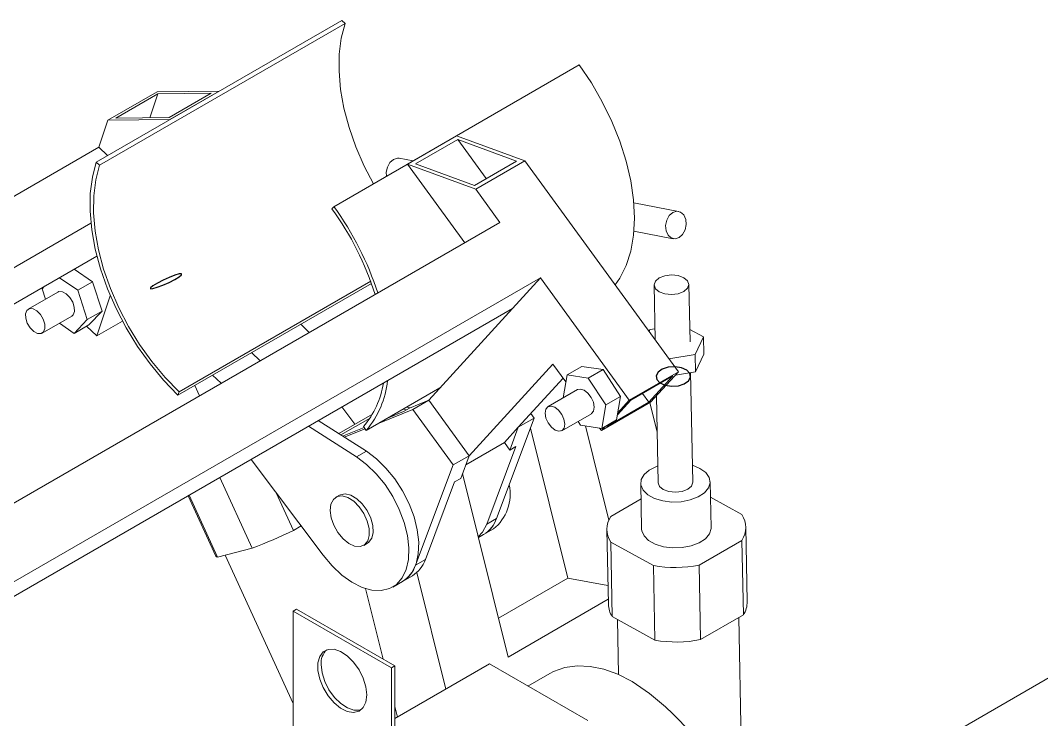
# Model space of a CAD drawing. Header units: millimetres. Extents: x 127 to 2222, y 23 to 864.
# Drawn here: x 774.1 to 847.7, y 313.4 to 363.7 of the extents above; entities that cross this region are included whole.
import ezdxf

# ---------------------------------------------------------------- set-up
doc = ezdxf.new("R2010")
doc.units = ezdxf.units.MM

msp = doc.modelspace()

# ---------------------------------------------------------------- linework, layer by layer
at = {"color": 7, "linetype": 'Continuous', "lineweight": 15}
for p, q in [((797.259, 363.731), (779.581, 353.526)), ((797.494, 363.506), (779.816, 353.301)), ((797.259, 363.731), (797.494, 363.506)), ((814.364, 360.52), (796.686, 350.315)), ((780.425, 356.549), (783.961, 358.59)), ((784.026, 358.45), (780.985, 356.695)), ((784.026, 358.45), (783.439, 356.716)), ((788.42, 358.628), (783.961, 358.59)), ((787.86, 358.483), (784.026, 358.45)), ((784.82, 356.728), (787.86, 358.483)), ((788.42, 358.628), (784.884, 356.587)), ((780.985, 356.695), (784.82, 356.728)), ((780.425, 356.549), (779.766, 354.601)), ((784.884, 356.587), (780.425, 356.549)), ((805.525, 355.418), (801.989, 353.377)), ((805.525, 355.418), (810.443, 353.619)), ((733.684, 327.999), (779.766, 354.601)), ((779.766, 354.601), (780.398, 353.998)), ((802.581, 353.393), (805.622, 355.149)), ((805.622, 355.149), (809.851, 353.602)), ((805.622, 355.149), (807.665, 352.34)), ((802.397, 353.612), (801.395, 353.802)), ((779.581, 353.526), (779.816, 353.301)), ((801.989, 353.377), (806.907, 351.578)), ((801.989, 353.377), (806.111, 347.711)), ((806.811, 351.847), (802.581, 353.393)), ((809.851, 353.602), (806.811, 351.847)), ((806.907, 351.578), (810.443, 353.619)), ((810.443, 353.619), (821.5, 338.423)), ((806.907, 351.578), (808.653, 349.179)), ((796.686, 350.315), (796.545, 350.161)), ((821.509, 349.974), (818.287, 350.588)), ((740.531, 326.803), (779.198, 349.125)), ((808.653, 349.179), (759.156, 320.604)), ((818.296, 348.55), (821.135, 348.01)), ((740.929, 324.42), (779.624, 346.758)), ((779.313, 344.903), (777.984, 345.811)), ((811.563, 345.18), (762.065, 316.605)), ((778.253, 344.291), (776.923, 345.199)), ((778.253, 344.291), (779.313, 344.903)), ((779.997, 342.796), (779.313, 344.903)), ((799.342, 344.938), (785.54, 336.97)), ((811.563, 345.18), (809.554, 342.979)), ((811.563, 345.18), (817.964, 336.382)), ((776.811, 344.16), (774.689, 342.936)), ((775.849, 344.579), (775.684, 344.405)), ((775.684, 344.405), (775.929, 343.651)), ((778.937, 342.183), (778.253, 344.291)), ((799.397, 344.787), (785.463, 336.743)), ((819.756, 344.666), (819.834, 340.712)), ((822.337, 340.587), (822.256, 344.715)), ((780.591, 343.897), (779.612, 341.004)), ((809.554, 342.979), (762.599, 315.872)), ((778.937, 342.183), (779.997, 342.796)), ((779.055, 341.799), (779.997, 342.796)), ((809.554, 342.979), (803.529, 336.378)), ((775.689, 341.204), (777.811, 342.428)), ((777.995, 341.187), (778.937, 342.183)), ((781.462, 342.072), (779.612, 341.004)), ((776.926, 341.917), (777.995, 341.187)), ((777.995, 341.187), (779.055, 341.799)), ((779.612, 341.004), (778.883, 341.7)), ((794.302, 341.845), (794.923, 341.252)), ((819.389, 341.323), (819.455, 341.461)), ((819.455, 341.461), (819.818, 341.521)), ((822.319, 341.479), (823.318, 340.929)), ((823.318, 340.929), (822.72, 339.663)), ((823.342, 339.69), (823.318, 340.929)), ((790.766, 339.804), (791.388, 339.211)), ((822.72, 339.663), (820.824, 339.351)), ((822.744, 338.424), (822.72, 339.663)), ((823.342, 339.69), (822.744, 338.424)), ((806.439, 332.379), (812.464, 338.98)), ((812.464, 338.98), (813.398, 337.697)), ((813.48, 338.199), (814.54, 338.812)), ((816.072, 338.58), (814.54, 338.812)), ((815.012, 337.968), (816.072, 338.58)), ((817.328, 336.65), (816.072, 338.58)), ((817.964, 336.382), (821.5, 338.423)), ((821.5, 338.423), (819.491, 336.222)), ((822.744, 338.424), (821.281, 338.184)), ((822.536, 330.469), (822.381, 338.364)), ((788.584, 337.593), (787.962, 338.186)), ((809.974, 334.42), (813.206, 337.96)), ((813.48, 338.199), (813.211, 336.543)), ((815.012, 337.968), (813.48, 338.199)), ((816.267, 336.038), (815.012, 337.968)), ((818.071, 336.371), (821.112, 338.126)), ((821.112, 338.126), (819.384, 336.233)), ((785.54, 336.97), (785.463, 336.743)), ((786.674, 337.442), (787.019, 336.69)), ((804.332, 337.258), (799.029, 334.196)), ((814.235, 337.135), (812.114, 335.91)), ((818.926, 336.864), (819.384, 336.233)), ((803.529, 336.378), (802.136, 335.812)), ((802.38, 335.714), (803.529, 336.378)), ((806.439, 332.379), (803.529, 336.378)), ((819.491, 336.222), (815.956, 334.181)), ((816.267, 336.038), (817.328, 336.65)), ((819.384, 336.233), (816.344, 334.478)), ((817.052, 334.951), (817.328, 336.65)), ((817.112, 335.32), (818.071, 336.371)), ((817.137, 335.476), (817.964, 336.382)), ((819.444, 336.195), (819.964, 334.105)), ((819.913, 336.685), (820.036, 330.42)), ((799.473, 335.371), (797.04, 333.966)), ((798.208, 334.64), (797.27, 335.887)), ((802.38, 335.714), (799.955, 334.731)), ((800.662, 335.139), (801.694, 335.557)), ((801.901, 335.677), (801.67, 335.721)), ((801.694, 335.557), (802.136, 335.812)), ((802.152, 335.819), (801.918, 335.864)), ((805.29, 331.715), (802.38, 335.714)), ((811.123, 335.083), (810.882, 335.414)), ((813.114, 334.178), (815.235, 335.403)), ((815.991, 334.338), (816.267, 336.038)), ((799.031, 332.692), (795.571, 334.907)), ((799.302, 335.092), (797.188, 333.871)), ((800.869, 335.259), (800.877, 335.226)), ((808.408, 327.861), (811.123, 335.083)), ((811.123, 335.083), (809.974, 334.42)), ((814.277, 334.85), (814.459, 334.57)), ((815.991, 334.338), (817.052, 334.951)), ((816.344, 334.478), (816.467, 334.613)), ((794.864, 334.498), (798.324, 332.284)), ((797.323, 333.785), (798.872, 334.413)), ((798.94, 334.319), (797.44, 333.711)), ((798.825, 334.476), (799.029, 334.196)), ((808.97, 333.319), (809.974, 334.42)), ((809.359, 332.784), (809.974, 334.42)), ((810.853, 334.365), (813.538, 323.567)), ((814.459, 334.57), (815.991, 334.338)), ((814.808, 334.517), (816.492, 327.741)), ((815.823, 334.364), (815.956, 334.181)), ((815.956, 334.181), (816.219, 334.47)), ((808.97, 333.319), (806.189, 331.714)), ((809.359, 332.784), (808.97, 333.319)), ((798.324, 332.284), (799.031, 332.692)), ((805.29, 331.715), (806.439, 332.379)), ((805.824, 330.743), (806.439, 332.379)), ((807.701, 327.453), (809.801, 333.039)), ((809.801, 333.039), (809.359, 332.784)), ((795.927, 325.2), (790.729, 332.111)), ((802.574, 324.493), (805.29, 331.715)), ((823.054, 331.465), (822.512, 331.69)), ((805.956, 331.094), (809.243, 317.871)), ((788.468, 330.806), (790.809, 325.709)), ((805.382, 330.488), (803.281, 324.902)), ((805.824, 330.743), (805.382, 330.488)), ((818.787, 330.395), (818.851, 327.093)), ((823.85, 327.191), (823.786, 330.494)), ((786.197, 329.495), (788.197, 325.14)), ((786.26, 329.532), (788.309, 325.069)), ((792.533, 329.713), (793.78, 326.997)), ((797.107, 329.537), (796.841, 329.384)), ((816.629, 328.004), (818.809, 329.263)), ((826.074, 328.13), (823.807, 329.378)), ((870.635, 329.349), (829.646, 305.687)), ((793.78, 326.997), (794.335, 327.318)), ((808.408, 327.861), (807.701, 327.453)), ((826.455, 321.873), (826.35, 327.24)), ((807.103, 326.479), (807.47, 326.691)), ((807.47, 326.691), (808.177, 327.099)), ((816.352, 327.044), (816.457, 321.677)), ((798.841, 325.92), (799.106, 326.073)), ((819.71, 324.456), (816.628, 326.154)), ((816.628, 326.154), (816.734, 320.786)), ((822.991, 324.5), (826.073, 326.279)), ((826.073, 326.279), (826.179, 320.912)), ((790.809, 325.709), (788.309, 325.069)), ((788.853, 325.209), (793.76, 314.524)), ((802.574, 324.493), (803.281, 324.902)), ((819.71, 324.456), (819.815, 319.089)), ((822.991, 324.5), (823.096, 319.133)), ((801.637, 323.324), (802.344, 323.732)), ((802.673, 323.972), (804.762, 315.566)), ((813.538, 323.567), (808.543, 320.684)), ((813.538, 323.567), (816.431, 323.016)), ((800.93, 322.915), (801.637, 323.324)), ((798.97, 322.805), (800.233, 317.727)), ((816.45, 322.032), (809.243, 317.871)), ((793.76, 321.177), (794.008, 321.32)), ((800.831, 317.095), (793.76, 321.177)), ((793.76, 308.929), (793.76, 321.177)), ((801.079, 317.238), (794.008, 321.32)), ((819.815, 319.089), (816.734, 320.786)), ((823.096, 319.133), (826.179, 320.912)), ((826.131, 306.57), (825.853, 320.724)), ((817.104, 320.583), (817.182, 316.613)), ((800.831, 317.095), (801.079, 317.238)), ((800.831, 304.847), (800.831, 317.095)), ((801.079, 313.44), (807.903, 317.379)), ((801.079, 317.238), (801.079, 305.276)), ((814.974, 313.297), (807.903, 317.379)), ((812.234, 316.695), (810.661, 315.787)), ((801.079, 314.322), (801.271, 313.551))]:
    msp.add_line(p, q, dxfattribs=at)
at = {"color": 7, "linetype": 'Continuous', "lineweight": 15, "flags": 128}
for points in [[(799.542, 351.964), (798.879, 353.24), (798.278, 354.624), (797.789, 356.018), (797.42, 357.404), (797.176, 358.759), (797.061, 360.066), (797.076, 361.305), (797.221, 362.457), (797.494, 363.506)], [(816.945, 344.683), (817.281, 345.167), (817.737, 346.073), (818.067, 347.106), (818.267, 348.251), (818.334, 349.492), (818.267, 350.81), (818.067, 352.186), (817.737, 353.601), (817.281, 355.033), (816.707, 356.461), (816.022, 357.866), (815.238, 359.225), (814.364, 360.52)], [(801.395, 353.802), (801.271, 353.811), (800.983, 353.724), (800.73, 353.499), (800.549, 353.171), (800.469, 352.789), (800.482, 352.506)], [(785.463, 336.743), (784.43, 337.81), (783.455, 338.985), (782.55, 340.25), (781.729, 341.586), (781.005, 342.976), (780.387, 344.397), (779.885, 345.83), (779.505, 347.254), (779.255, 348.648), (779.136, 349.991), (779.152, 351.263), (779.301, 352.448), (779.581, 353.526)], [(785.54, 336.97), (784.535, 338.008), (783.586, 339.151), (782.705, 340.382), (781.907, 341.683), (781.202, 343.035), (780.601, 344.419), (780.112, 345.813), (779.743, 347.198), (779.499, 348.554), (779.383, 349.861), (779.398, 351.1), (779.543, 352.252), (779.816, 353.301)], [(821.547, 348.088), (821.8, 348.313), (821.981, 348.642), (822.061, 349.023), (822.029, 349.4), (821.889, 349.715), (821.663, 349.92), (821.385, 349.983), (821.097, 349.896), (820.844, 349.671), (820.663, 349.343), (820.583, 348.961), (820.615, 348.584), (820.755, 348.269), (820.981, 348.064), (821.259, 348.001), (821.547, 348.088)], [(822.162, 344.974), (821.893, 345.199), (821.488, 345.347), (821.01, 345.395), (820.531, 345.336), (820.125, 345.179), (819.853, 344.947), (819.756, 344.676), (819.85, 344.407), (820.119, 344.182), (820.524, 344.034), (821.002, 343.985), (821.481, 344.045), (821.887, 344.202), (822.159, 344.434), (822.256, 344.705), (822.162, 344.974)], [(777.811, 342.428), (777.912, 342.518), (778.009, 342.761), (777.999, 343.085), (777.884, 343.441), (777.682, 343.775), (777.423, 344.035), (777.148, 344.183), (776.897, 344.195), (776.811, 344.16)], [(774.616, 341.923), (774.818, 341.589), (775.076, 341.329), (775.352, 341.181), (775.603, 341.169), (775.791, 341.293), (775.887, 341.536), (775.877, 341.86), (775.763, 342.216), (775.561, 342.55), (775.302, 342.81), (775.026, 342.958), (774.776, 342.971), (774.588, 342.846), (774.491, 342.603), (774.501, 342.279), (774.616, 341.923)], [(815.235, 335.403), (815.247, 335.41), (815.395, 335.593), (815.442, 335.879), (815.382, 336.225), (815.224, 336.577), (814.991, 336.883), (814.719, 337.095), (814.45, 337.181), (814.235, 337.135)], [(811.907, 335.434), (811.967, 335.088), (812.126, 334.736), (812.359, 334.43), (812.63, 334.219), (812.9, 334.132), (813.125, 334.185), (813.273, 334.369), (813.321, 334.655), (813.261, 335), (813.102, 335.353), (812.87, 335.658), (812.598, 335.87), (812.329, 335.956), (812.103, 335.903), (811.955, 335.72), (811.907, 335.434)], [(801.637, 323.324), (801.912, 323.517), (802.319, 323.983), (802.609, 324.59), (802.771, 325.319), (802.801, 326.145), (802.698, 327.039), (802.464, 327.974), (802.108, 328.916), (801.642, 329.834), (801.082, 330.699), (800.445, 331.48), (799.754, 332.152), (799.031, 332.692)], [(798.324, 332.284), (799.046, 331.744), (799.738, 331.072), (800.374, 330.291), (800.935, 329.426), (801.401, 328.508), (801.757, 327.565), (801.991, 326.631), (802.094, 325.736), (802.064, 324.911), (801.902, 324.182), (801.612, 323.575), (801.205, 323.109), (800.695, 322.801), (800.097, 322.66), (799.433, 322.691), (798.725, 322.893), (797.996, 323.26), (797.271, 323.78), (796.573, 324.433), (795.927, 325.2)], [(820.012, 331.641), (819.915, 331.605), (819.402, 331.346), (819.029, 331.02), (818.823, 330.651), (818.799, 330.267), (818.961, 329.896), (819.294, 329.566), (819.775, 329.301), (820.369, 329.121), (821.03, 329.039), (821.71, 329.061), (822.359, 329.186), (822.929, 329.404), (823.376, 329.699), (823.668, 330.05), (823.784, 330.43), (823.715, 330.811), (823.465, 331.165), (823.054, 331.465), (823.054, 331.465)], [(820.036, 330.42), (820.131, 330.159), (820.402, 329.934), (820.808, 329.787), (821.286, 329.74), (821.764, 329.8), (822.17, 329.958), (822.441, 330.19), (822.536, 330.461), (822.536, 330.469)], [(796.5, 327.907), (796.428, 328.429), (796.48, 328.882), (796.654, 329.225), (796.933, 329.428), (797.293, 329.474), (797.702, 329.358), (798.123, 329.09), (798.519, 328.695), (798.855, 328.207), (799.1, 327.669), (799.234, 327.13), (799.245, 326.638), (799.13, 326.236), (798.901, 325.959), (798.578, 325.833), (798.189, 325.869), (797.77, 326.063), (797.357, 326.398), (796.987, 326.845), (796.693, 327.363), (796.5, 327.907)], [(797.107, 329.537), (797.162, 329.566), (797.514, 329.63), (797.919, 329.532), (798.341, 329.281), (798.741, 328.898), (799.086, 328.419), (799.343, 327.884), (799.49, 327.343), (799.515, 326.843), (799.414, 326.429), (799.197, 326.136), (799.106, 326.073)], [(807.092, 326.523), (807.393, 326.865), (807.701, 327.453)], [(818.851, 327.093), (818.864, 326.965), (819.025, 326.594), (819.359, 326.263), (819.84, 325.998), (820.434, 325.818), (821.095, 325.736), (821.775, 325.758), (822.424, 325.883), (822.994, 326.101), (823.441, 326.396), (823.733, 326.747), (823.849, 327.127), (823.85, 327.191)], [(799.064, 315.148), (798.998, 315.737), (798.806, 316.357), (798.503, 316.964), (798.109, 317.511), (797.656, 317.96), (797.175, 318.275), (796.704, 318.434), (796.277, 318.425), (795.925, 318.248), (795.675, 317.918), (795.545, 317.457), (795.545, 316.902), (795.675, 316.291), (795.925, 315.672), (796.277, 315.089), (796.704, 314.587), (797.175, 314.202), (797.656, 313.962), (798.109, 313.887), (798.503, 313.98), (798.806, 314.236), (798.998, 314.635), (799.064, 315.148)], [(798.663, 314.085), (798.563, 314.055), (798.135, 314.046), (797.664, 314.205), (797.184, 314.52), (796.73, 314.968), (796.337, 315.516), (796.033, 316.123), (795.841, 316.743), (795.776, 317.332)], [(818.179, 316.106), (817.146, 316.629), (816.128, 316.997), (815.142, 317.204), (814.201, 317.247), (813.321, 317.126), (812.515, 316.842), (812.234, 316.695)]]:
    msp.add_lwpolyline(points, dxfattribs=at)
at = {"color": 7, "linetype": 'Continuous', "flags": 128}
for points in [[(785.556, 345.467), (785.244, 345.376), (784.835, 345.219), (784.391, 345.02), (783.98, 344.809), (783.664, 344.617), (783.491, 344.475), (783.488, 344.404), (783.655, 344.415), (783.967, 344.505), (784.376, 344.662), (784.82, 344.862), (785.231, 345.073), (785.548, 345.264), (785.72, 345.406), (785.723, 345.477), (785.556, 345.467)], [(822.103, 338.544), (821.726, 338.714), (821.26, 338.788), (820.774, 338.755), (820.344, 338.62), (820.034, 338.403), (819.892, 338.138), (819.939, 337.865), (820.169, 337.625), (820.546, 337.456), (821.012, 337.382), (821.497, 337.415), (821.928, 337.55), (822.238, 337.767), (822.38, 338.032), (822.332, 338.305), (822.103, 338.544)]]:
    msp.add_lwpolyline(points, dxfattribs=at)
at = {"color": 7, "linetype": 'Continuous', "lineweight": 15}
for centre, radius, start, end in [((779.305, 337.578), 21.344, 17.47895, 36.1235), ((778.947, 337.371), 21.96, 17.83624, 36.1173), ((793.994, 338.573), 6.334, 319.7036, 351.26339), ((793.942, 338.481), 6.651, 319.89239, 353.99198), ((806.199, 329.601), 3.189, 308.3363, 12.23068), ((818.052, 327.079), 1.698, 146.96512, 213.00813), ((824.65, 327.205), 1.698, 326.96498, 33.00828), ((806.339, 328.558), 2.183, 301.21292, 341.37615), ((806.355, 328.545), 2.164, 301.02559, 341.56348), ((778.113, 359.072), 35.696, 290.83399, 296.03398), ((788.316, 325.204), 0.135, 208.6191, 267.28301), ((800.521, 325.178), 2.164, 301.02559, 341.56348), ((801.228, 325.586), 2.164, 301.02559, 341.56348), ((821.237, 332.991), 8.67, 259.85494, 281.67233), ((818.201, 321.73), 1.744, 181.75195, 212.74546), ((824.709, 321.856), 1.747, 327.30072, 0.5545), ((821.342, 327.624), 8.671, 259.85531, 281.67195), ((797.075, 317.449), 1.305, 133.56906, 185.14755), ((808.344, 300.74), 18.244, 19.83855, 57.37793)]:
    msp.add_arc(centre, radius, start, end, dxfattribs=at)

doc.saveas('drawing.dxf')
